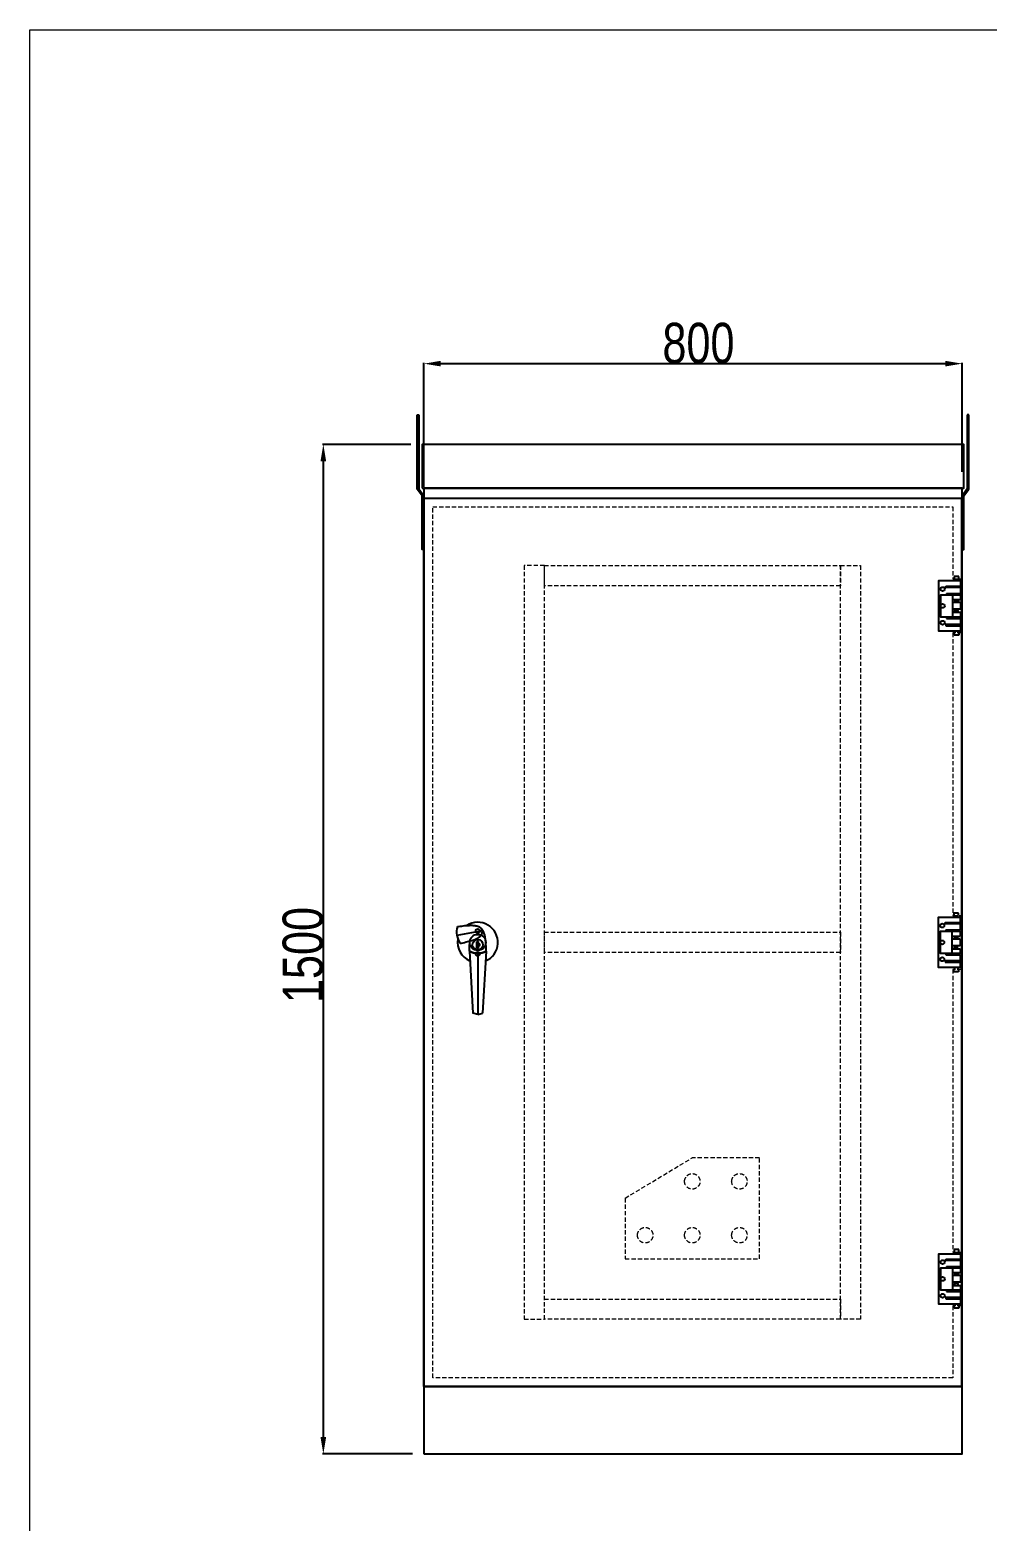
# Model space of a CAD drawing. Header units: inches. Extents: x 21 to 136330, y 8 to 58290.
# Drawn here: x 26800 to 28223, y 31594 to 33810 of the extents above; entities that cross this region are included whole.
import ezdxf
from ezdxf.enums import TextEntityAlignment as Align

# ---------------------------------------------------------------- set-up
doc = ezdxf.new("R2010")
doc.units = ezdxf.units.IN
doc.header["$MEASUREMENT"] = 0
doc.linetypes.add('HIDDEN', pattern=[9.525, 6.35, -3.175])
doc.layers.add('0 TĂNG CỨNG', color=7, linetype='Continuous', lineweight=15)
doc.layers.add('@.0.DM. NÉT ĐỨT', color=8, linetype='HIDDEN', lineweight=9)
doc.layers.add('@.0.DM. NÉT CHÍNH', color=7, linetype='Continuous')
doc.layers.add('equipments-cont.', color=140, linetype='Continuous')
doc.layers.add('@.DM. KÍCH THƯỚC', color=8, linetype='Continuous', transparency=0.2)
doc.layers.add('@.DM. KÍCH THƯỚC @ 1', color=8, linetype='Continuous', transparency=0.2)
doc.styles.add('ARIAL', font='arial.ttf')
doc.styles.add('roman', font='roman.shx', dxfattribs={"width": 0.8})
doc.styles.add('Tahoma (Input Text)', font='tahoma.ttf')
doc.dimstyles.new('Kích thước Duy Mạnh', dxfattribs={"dimtxt": 30, "dimasz": 25, "dimexe": 1.25, "dimexo": 20, "dimtad": 1, "dimdec": 1, "dimtxsty": 'roman', "dimcen": 2.5, "dimclrd": 8, "dimclre": 8, "dimclrt": 2, "dimadec": 0, "dimazin": 0, "dimtfac": 1, "dimtdec": 1, "dimtix": 1, "dimtmove": 0, "dimatfit": 3, "dimfxl": 1, "dimtfillclr": 1, "dimarcsym": 0})

# ---------------------------------------------------------------- blocks, each defined once
blk = doc.blocks.new('KHUNG KT1')
at = {"color": 7}
blk.add_lwpolyline([(0, 0), (7128, 0), (7128, -5040), (0, -5040)], close=True, dxfattribs=at)
at = {"color": 1, "style": 'Tahoma (Input Text)', "flags": 8}
for tag, p in [('#03', (1514.7, -4846.3)), ('#01', (328.9, -4851.1)), ('#05', (2819, -4851.1)), ('#07', (4424, -4851.1)), ('#09', (5172.9, -4851.1)), ('#02', (189.8, -4995.1)), ('#04', (1755.3, -4995.1)), ('#06', (2727.8, -4995.1)), ('#08', (4382.7, -4995.1)), ('#10', (5172.9, -4995.1))]:
    blk.add_attdef(tag, p, '', height=60, dxfattribs=at)
blk.add_attdef('#11', text='', height=60, dxfattribs=at).set_placement((6996, -4961.6), align=Align.CENTER)
at = {"layer": '0 TĂNG CỨNG', "color": 1, "style": 'ARIAL'}
blk.add_attdef('#12', (852.8, -4987.6), '', height=60, dxfattribs=at)
blk = doc.blocks.new('*D899')
at = {"layer": '@.DM. KÍCH THƯỚC', "color": 8, "lineweight": -2, "transparency": 16777216}
for p, q in [((27385.9, 33130.9), (27385.9, 33315.1)), ((28185.9, 33153.1), (28185.9, 33315.1))]:
    blk.add_line(p, q, dxfattribs=at)
at = {"layer": '@.DM. KÍCH THƯỚC', "lineweight": -2, "transparency": 16777216}
blk.add_line((27410.9, 33313.8), (28160.9, 33313.8), dxfattribs=at)
at = {"layer": '@.DM. KÍCH THƯỚC', "transparency": 16777216}
for points in [[(27410.9, 33318), (27410.9, 33309.7), (27385.9, 33313.8)], [(28160.9, 33318), (28160.9, 33309.7), (28185.9, 33313.8)]]:
    blk.add_solid(points, dxfattribs=at)
at = {"layer": 'Defpoints', "color": 0, "transparency": 16777216}
for p in [(28185.9, 33313.8), (28185.9, 33133.1), (27385.9, 33110.9)]:
    blk.add_point(p, dxfattribs=at)
at = {"layer": '@.DM. KÍCH THƯỚC', "color": 2, "transparency": 16777216, "insert": (27740.4, 33374.5), "char_height": 60, "attachment_point": 1, "style": 'roman'}
blk.add_mtext('800', dxfattribs=at)
blk = doc.blocks.new('*D905')
at = {"layer": '@.DM. KÍCH THƯỚC', "color": 8, "lineweight": -2, "transparency": 16777216}
for p, q in [((27366.4, 33193.8), (27235.1, 33193.8)), ((27369, 31693.9), (27235.1, 31693.9))]:
    blk.add_line(p, q, dxfattribs=at)
at = {"layer": '@.DM. KÍCH THƯỚC', "lineweight": -2, "transparency": 16777216}
blk.add_line((27236.4, 31718.9), (27236.4, 33168.8), dxfattribs=at)
at = {"layer": '@.DM. KÍCH THƯỚC', "transparency": 16777216}
for points in [[(27232.2, 33168.8), (27240.6, 33168.8), (27236.4, 33193.8)], [(27232.2, 31718.9), (27240.6, 31718.9), (27236.4, 31693.9)]]:
    blk.add_solid(points, dxfattribs=at)
at = {"layer": 'Defpoints', "color": 0, "transparency": 16777216}
for p in [(27236.4, 33193.8), (27386.4, 33193.8), (27389, 31693.9)]:
    blk.add_point(p, dxfattribs=at)
at = {"layer": '@.DM. KÍCH THƯỚC', "color": 2, "transparency": 16777216, "insert": (27175.8, 32363.8), "char_height": 60, "attachment_point": 1, "rotation": 90, "style": 'roman'}
blk.add_mtext('1500', dxfattribs=at)
blk = doc.blocks.new('knt')
at = {"layer": 'equipments-cont.'}
for p, q in [((89691.2, 37096.4), (89653.3, 37089.7)), ((89683.1, 37070.7), (89683.1, 37080.7)), ((89685.6, 37080.7), (89683.1, 37080.7)), ((89685.6, 37070.7), (89685.6, 37080.7)), ((89671.8, 37066.2), (89677.2, 36974.2)), ((89685.6, 37070.7), (89683.1, 37070.7)), ((89684.3, 37063.2), (89684.3, 36972.2)), ((89696.8, 37066.2), (89691.4, 36974.2)), ((89684.3, 36972.2), (89677.2, 36974.2)), ((89684.3, 36972.2), (89691.4, 36974.2))]:
    blk.add_line(p, q, dxfattribs=at)
for points in [[(89654.1, 37102.6), (89655.8, 37102.9), (89658.2, 37103.2), (89660.5, 37103.5), (89662.8, 37103.8), (89665.1, 37104.1), (89667.4, 37104.3), (89669.5, 37104.4), (89671.4, 37104.5), (89673.2, 37104.6), (89674.8, 37104.6), (89676.2, 37104.6), (89677.5, 37104.5), (89678.6, 37104.4), (89679.7, 37104.3), (89680.7, 37104.2), (89681.6, 37104), (89682.4, 37103.8), (89683.2, 37103.6), (89683.9, 37103.4), (89684.6, 37103.2), (89685.2, 37102.9), (89685.8, 37102.7), (89686.3, 37102.4), (89686.8, 37102.2), (89687.2, 37101.9), (89687.6, 37101.7), (89688, 37101.4), (89688.3, 37101.2), (89688.6, 37100.9), (89688.9, 37100.6), (89689.1, 37100.3), (89689.4, 37100), (89689.6, 37099.7), (89689.8, 37099.4), (89690.1, 37099), (89690.3, 37098.6), (89690.5, 37098.1), (89690.7, 37097.6), (89691, 37097.1), (89691.2, 37096.4)], [(89658.4, 37077.9), (89660.2, 37078.2), (89662.5, 37078.7), (89664.8, 37079.2), (89667.1, 37079.8), (89669.3, 37080.3), (89671.5, 37080.9), (89673.5, 37081.5), (89675.4, 37082), (89677, 37082.6), (89678.5, 37083.1), (89679.9, 37083.6), (89681.1, 37084.1), (89682.1, 37084.6), (89683.1, 37085.1), (89684, 37085.5), (89684.7, 37086), (89685.5, 37086.5), (89686.1, 37086.9), (89686.7, 37087.4), (89687.3, 37087.8), (89687.8, 37088.2), (89688.2, 37088.7), (89688.6, 37089.1), (89689, 37089.5), (89689.3, 37089.9), (89689.6, 37090.2), (89689.9, 37090.6), (89690.1, 37091), (89690.3, 37091.3), (89690.4, 37091.7), (89690.6, 37092), (89690.7, 37092.4), (89690.8, 37092.8), (89690.9, 37093.2), (89691, 37093.6), (89691.1, 37094.1), (89691.1, 37094.6), (89691.2, 37095.1), (89691.2, 37095.7), (89691.2, 37096.4)], [(89696.8, 37066.2), (89696.8, 37068.5), (89696.7, 37070.8), (89696.6, 37073.2), (89696.5, 37075.5), (89696.3, 37077.8), (89696.1, 37080.1), (89695.9, 37082.1), (89695.7, 37084.1), (89695.5, 37085.8), (89695.2, 37087.4), (89694.9, 37088.8), (89694.6, 37090.1), (89694.4, 37091.2), (89694, 37092.2), (89693.7, 37093.2), (89693.4, 37094), (89693.1, 37094.8), (89692.7, 37095.5), (89692.4, 37096.2), (89692.1, 37096.8), (89691.7, 37097.4), (89691.4, 37097.9), (89691, 37098.4), (89690.7, 37098.8), (89690.4, 37099.2), (89690.1, 37099.5), (89689.8, 37099.8), (89689.5, 37100.1), (89689.1, 37100.4), (89688.9, 37100.6)], [(89671.8, 37066.2), (89671.8, 37068.5), (89671.9, 37070.8), (89672, 37073.2), (89672.1, 37075.5), (89672.3, 37077.8), (89672.5, 37080.1), (89672.6, 37081.2)]]:
    blk.add_lwpolyline(points, dxfattribs=at)
blk.add_circle((89684.3, 37075.7), 7.8, dxfattribs=at)
for centre, radius, start, end in [((89680.7, 37094.6), 27.8, 163.2809, 216.7191), ((89684.3, 37079.2), 29.9, 292.9205, 123.0177), ((89684.3, 37079.2), 29.9, 170.1244, 247.0795), ((89685.1, 37075.7), 2.5, 281.537, 78.463), ((89684.6, 37075.7), 1.5, 311.8103, 48.1897), ((89684.3, 37091.5), 27.8, 243.2809, 296.7191), ((89684.3, 37091), 27.8, 243.2809, 296.7191)]:
    blk.add_arc(centre, radius, start, end, dxfattribs=at)
blk = doc.blocks.new('HL011-1-6')
at = {"color": 8}
for p, q in [((29.5, 81), (22.5, 81)), ((22.5, 81), (22.5, 78)), ((23.5, 78), (22.5, 78)), ((23.5, 75), (22.5, 75)), ((23.5, 75), (23.5, 78)), ((29.5, 78), (28.5, 78)), ((28.5, 75), (28.5, 78)), ((28.5, 75), (29.5, 75)), ((29.5, 78), (29.5, 81)), ((11, 56), (11, 54)), ((11, 56), (32, 56)), ((20, 54), (20, 21)), ((20, 47), (32, 47)), ((22.5, 56), (22.5, 54)), ((23.1, 47), (24, 44)), ((28.9, 47), (28, 44)), ((29.5, 54), (29.5, 56)), ((32, 42.5), (20, 42.5)), ((32, 32.5), (20, 32.5)), ((20, 28), (32, 28)), ((23.1, 28), (24, 31)), ((24, 44), (28, 44)), ((24, 31), (28, 31)), ((28.9, 28), (28, 31)), ((11, 21), (11, 19)), ((11, 19), (32, 19)), ((22.5, 19), (22.5, 21)), ((23.5, 0), (22.5, 0)), ((23.5, 0), (23.5, -3)), ((28.5, 0), (28.5, -3)), ((28.5, 0), (29.5, 0)), ((29.5, 21), (29.5, 19)), ((22.5, -6), (22.5, -3)), ((23.5, -3), (22.5, -3)), ((29.5, -6), (22.5, -6)), ((29.5, -3), (28.5, -3)), ((29.5, -3), (29.5, -6))]:
    blk.add_line(p, q, dxfattribs=at)
for points in [[(32, 19), (32, 0), (0, 0), (0, 75), (32, 75), (32, 56)], [(32, 28), (32, 21), (3, 21), (3, 54), (32, 54), (32, 47)], [(32, 42.5), (32, 32.5)]]:
    blk.add_lwpolyline(points, dxfattribs=at)
for points in [[(10, 67), (32, 67), (32, 65), (10, 65)], [(10, 8), (32, 8), (32, 10), (10, 10)]]:
    blk.add_lwpolyline(points, close=True, dxfattribs=at)
for centre in [(5.5, 62.5), (5.5, 37.5), (5.5, 12.5)]:
    blk.add_circle(centre, 3, dxfattribs=at)
blk = doc.blocks.new('Tai cau - 1')
h = blk.add_hatch(color=8)
h.paths.add_polyline_path([(-7.5, 200), (-10, 200), (-10, 182.5), (-7.5, 182.5)])
h.paths.add_polyline_path([(-7.5, 157.5), (-10, 157.5), (-10, 89.6), (-2.5, 79.6), (-2.5, 0), (0, 0), (0, 80), (-7.5, 90.4)])
at = {"color": 8}
for p, q in [((-10, 200), (-7.5, 200)), ((-10, 89.6), (-10, 200)), ((-7.5, 200), (-7.5, 90.4)), ((-2.5, 79.6), (-10, 89.6))]:
    blk.add_line(p, q, dxfattribs=at)
at = {"color": 2}
blk.add_lwpolyline([(-10, 182.5), (-7.5, 182.5), (-7.5, 157.5), (-10, 157.5)], close=True, dxfattribs=at)
at = {"color": 8}
blk.add_lwpolyline([(-7.5, 90.4), (0, 80), (0, 0), (-2.5, 0), (-2.5, 79.6)], dxfattribs=at)

msp = doc.modelspace()

# ---------------------------------------------------------------- linework, layer by layer
at = {"layer": '@.0.DM. NÉT CHÍNH'}
for points in [[(27383.3997, 33128.8273), (28188.3997, 33128.8273), (28188.3997, 33193.7675), (27383.3997, 33193.7675)], [(27385.8997, 31793.8906), (28185.8997, 31793.8906), (28185.8997, 33128.8273), (27385.8997, 33128.8273)], [(28184.8997, 31793.8906), (27385.8997, 31793.8906), (27385.8997, 33113.8906), (28184.8997, 33113.8906)], [(27385.8997, 31693.8906), (28185.8997, 31693.8906), (28185.8997, 31793.8906), (27385.8997, 31793.8906)]]:
    msp.add_lwpolyline(points, close=True, dxfattribs=at)
for centre, radius in [((27465.8997, 32453.8906), 12), ((27465.8997, 32453.8906), 12), ((27465.8997, 32470.8906), 3), ((27465.8997, 32470.8906), 3), ((27465.8997, 32436.8906), 3), ((27465.8997, 32436.8906), 3)]:
    msp.add_circle(centre, radius, dxfattribs=at)
at = {"layer": '@.0.DM. NÉT ĐỨT'}
for p, q in [((27684.7926, 32073.876), (27784.7989, 32133.8652)), ((27884.7989, 32133.8548), (27784.7989, 32133.8652)), ((27884.7832, 31983.7813), (27884.7988, 32133.7803)), ((27773.2952, 32098.867), (27773.2952, 32098.8726)), ((27796.2952, 32098.8527), (27796.2952, 32098.8583)), ((27843.2952, 32098.8597), (27843.2952, 32098.8653)), ((27866.2952, 32098.8454), (27866.2952, 32098.851)), ((27684.7926, 32073.876), (27684.7832, 31983.8021)), ((27703.2869, 32018.8748), (27703.2869, 32018.8804)), ((27726.2869, 32018.8606), (27726.2869, 32018.8661)), ((27773.2869, 32018.8676), (27773.2869, 32018.8732)), ((27796.2869, 32018.8533), (27796.2869, 32018.8589)), ((27843.2869, 32018.8603), (27843.2869, 32018.8659)), ((27866.2869, 32018.846), (27866.2869, 32018.8516)), ((27684.7832, 31983.8021), (27884.7832, 31983.7813))]:
    msp.add_line(p, q, dxfattribs=at)
for points in [[(28184.8997, 32993.8906), (28184.8997, 32913.8906), (28171.8997, 32913.8906), (28171.8997, 32493.8906), (28184.8997, 32493.8906), (28184.8997, 32413.8906), (28171.8997, 32413.8906), (28171.8997, 31993.8906), (28184.8997, 31993.8906), (28184.8997, 31913.8906), (28171.8997, 31913.8906), (28171.8997, 31806.8906), (27398.8997, 31806.8906), (27398.8997, 33100.8906), (28171.8997, 33100.8906), (28171.8997, 32993.8906)], [(27534.8997, 31893.8906), (27564.8997, 31893.8906), (27564.8997, 33013.8906), (27534.8997, 33013.8906)], [(27564.8997, 33013.8906), (28004.8997, 33013.8906), (28004.8997, 32983.8906), (27564.8997, 32983.8906)], [(28004.8997, 33013.8906), (28034.8997, 33013.8906), (28034.8997, 31893.8906), (28004.8997, 31893.8906)], [(27564.8997, 32468.8906), (28004.8997, 32468.8906), (28004.8997, 32438.8906), (27564.8997, 32438.8906)], [(27564.8997, 31923.8906), (28004.8997, 31923.8906), (28004.8997, 31893.8906), (27564.8997, 31893.8906)]]:
    msp.add_lwpolyline(points, close=True, dxfattribs=at)
for centre in [(27784.7952, 32098.8655), (27784.7952, 32098.8599), (27854.7952, 32098.8582), (27854.7952, 32098.8526), (27714.7869, 32018.8733), (27714.7869, 32018.8677), (27784.7869, 32018.866), (27784.7869, 32018.8604), (27854.7869, 32018.8587), (27854.7869, 32018.8531)]:
    msp.add_ellipse(centre, major_axis=(-11.5, 0.0012), ratio=0.999993052, dxfattribs=at)

# ---------------------------------------------------------------- block references
at = {"color": 7}
for name, p in [('Tai cau - 1', (27385.8997, 33037.5989)), ('HL011-1-6', (28151.3997, 32916.3906)), ('HL011-1-6', (28150.7727, 32416.3906)), ('HL011-1-6', (28151.3997, 31916.3906))]:
    msp.add_blockref(name, p, dxfattribs=at)
at = {"color": 7, "xscale": -1}
msp.add_blockref('Tai cau - 1', (28185.8997, 33037.5989), dxfattribs=at)
msp.add_blockref('knt', (-62218.4024, -4625.283))
at = {"layer": '0 TĂNG CỨNG', "color": 1, "xscale": 0.8792977987369557, "yscale": 0.8792977987369557, "zscale": 0.8792977987369557}
msp.add_blockref('KHUNG KT1', (26800.1213, 33809.8155), dxfattribs=at)

# ---------------------------------------------------------------- dimensions: what is measured, and where the dimension line sits
at = {"layer": '@.DM. KÍCH THƯỚC @ 1', "color": 0}
for base, p1, p2, angle, picture, middle in [((28185.8997, 33313.8296), (27385.8997, 33110.8906), (28185.8997, 33133.1004), 180, '*D899', (27802.1354, 33313.8296)), ((27236.3997, 33193.7675), (27388.9705, 31693.8906), (27386.3997, 33193.7675), 90, '*D905', (27236.3997, 32443.829))]:
    dim = msp.add_linear_dim(base=base, p1=p1, p2=p2, angle=angle, dimstyle='Kích thước Duy Mạnh', override={"dimscale": 1, "dimtxt": 60, "dimdec": 0, "dimclrd": 256, "dimtdec": 0, "dimtix": 1, "dimtofl": 0, "dimtmove": 0, "dimatfit": 1}, dxfattribs=at)
    dim.commit()
    dim.dimension.update_dxf_attribs({"geometry": picture, "text_midpoint": middle, "dimtype": 128})

doc.saveas('drawing.dxf')
